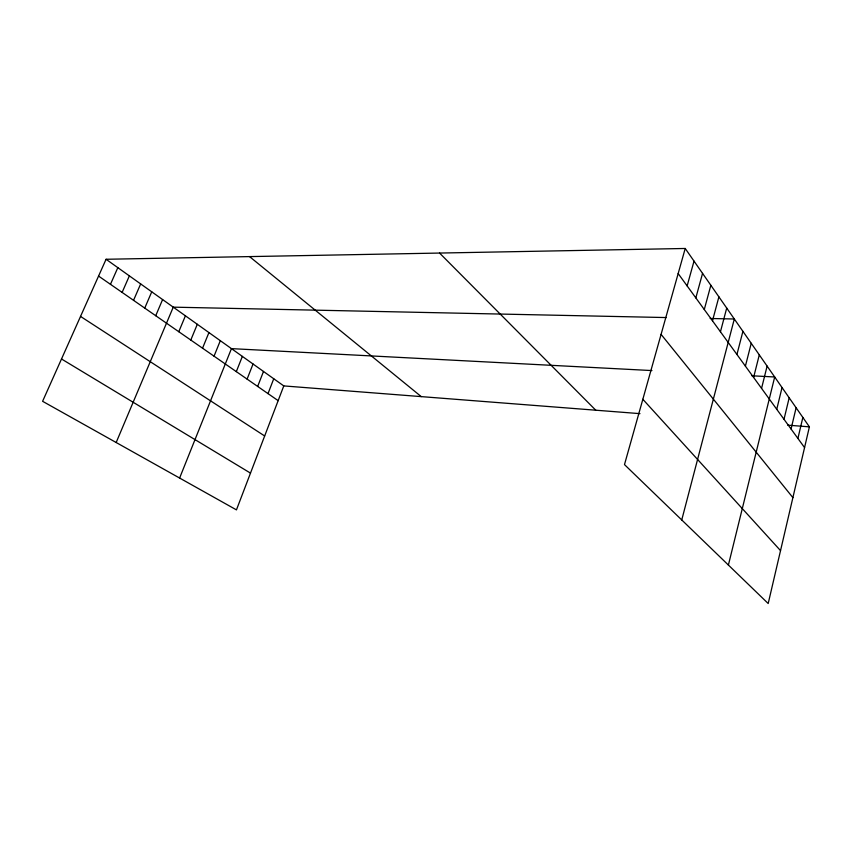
<?xml version="1.0" encoding="UTF-8"?>
<svg xmlns="http://www.w3.org/2000/svg" width="852" height="852" viewBox="0 0 852 852"><rect width="100%" height="100%" fill="white"/><g stroke="black" fill="none" stroke-linecap="round" stroke-linejoin="round"><path stroke-width="1.28" d="M685.221 248.475L809.4 426.841L768.195 603.525L624.484 464.596L685.221 248.475L106.074 259.274L42.6 401.303L236.451 509.879L283.78 385.913L639.969 413.646M797.909 438.429L802.85 417.437M791.061 429.003L796.119 407.757M784.01 419.29L789.186 397.799M776.747 409.301L782.04 387.543M728.396 565.057L774.692 376.978L751.837 375.785M761.56 388.384L767.109 366.094M753.605 377.436L759.292 354.869M745.404 366.136L751.23 343.292M736.937 354.475L742.912 331.332M681.749 519.954L734.317 318.999L710.174 318.488M720.451 331.779L726.713 308.073M712.485 320.81L718.896 296.847M704.284 309.521L710.845 285.282M695.839 297.891L702.559 273.375M687.138 285.91L694.018 261.117M268.018 393.624L273.737 378.767M257.666 386.435L263.492 371.461M247.101 379.108L253.033 364.006M236.313 371.632L242.351 356.402M179.612 478.047L231.446 348.628L651.94 370.577M214.044 356.179L220.306 340.693M202.542 348.202L208.932 332.578M190.795 340.044L197.302 324.292M178.782 331.716L185.416 315.815M116.17 442.518L173.254 307.157L666.328 317.562M155.724 315.719L162.604 299.563M144.744 308.104L151.741 291.821M133.54 300.33L140.665 283.929M122.124 292.406L129.366 275.878M110.462 284.323L117.832 267.656M787.727 425.159L809.4 426.841M61.504 358.99L250.488 473.116M80.535 316.422L264.663 435.979M98.566 276.069L278.157 400.653M106.074 259.274L283.78 385.913M249.551 256.601L421.271 396.627M439.568 253.055L595.761 410.206M642.834 399.279L780.528 550.616M661.077 334.378L792.892 497.621M678.171 273.567L804.565 447.598"/></g></svg>
